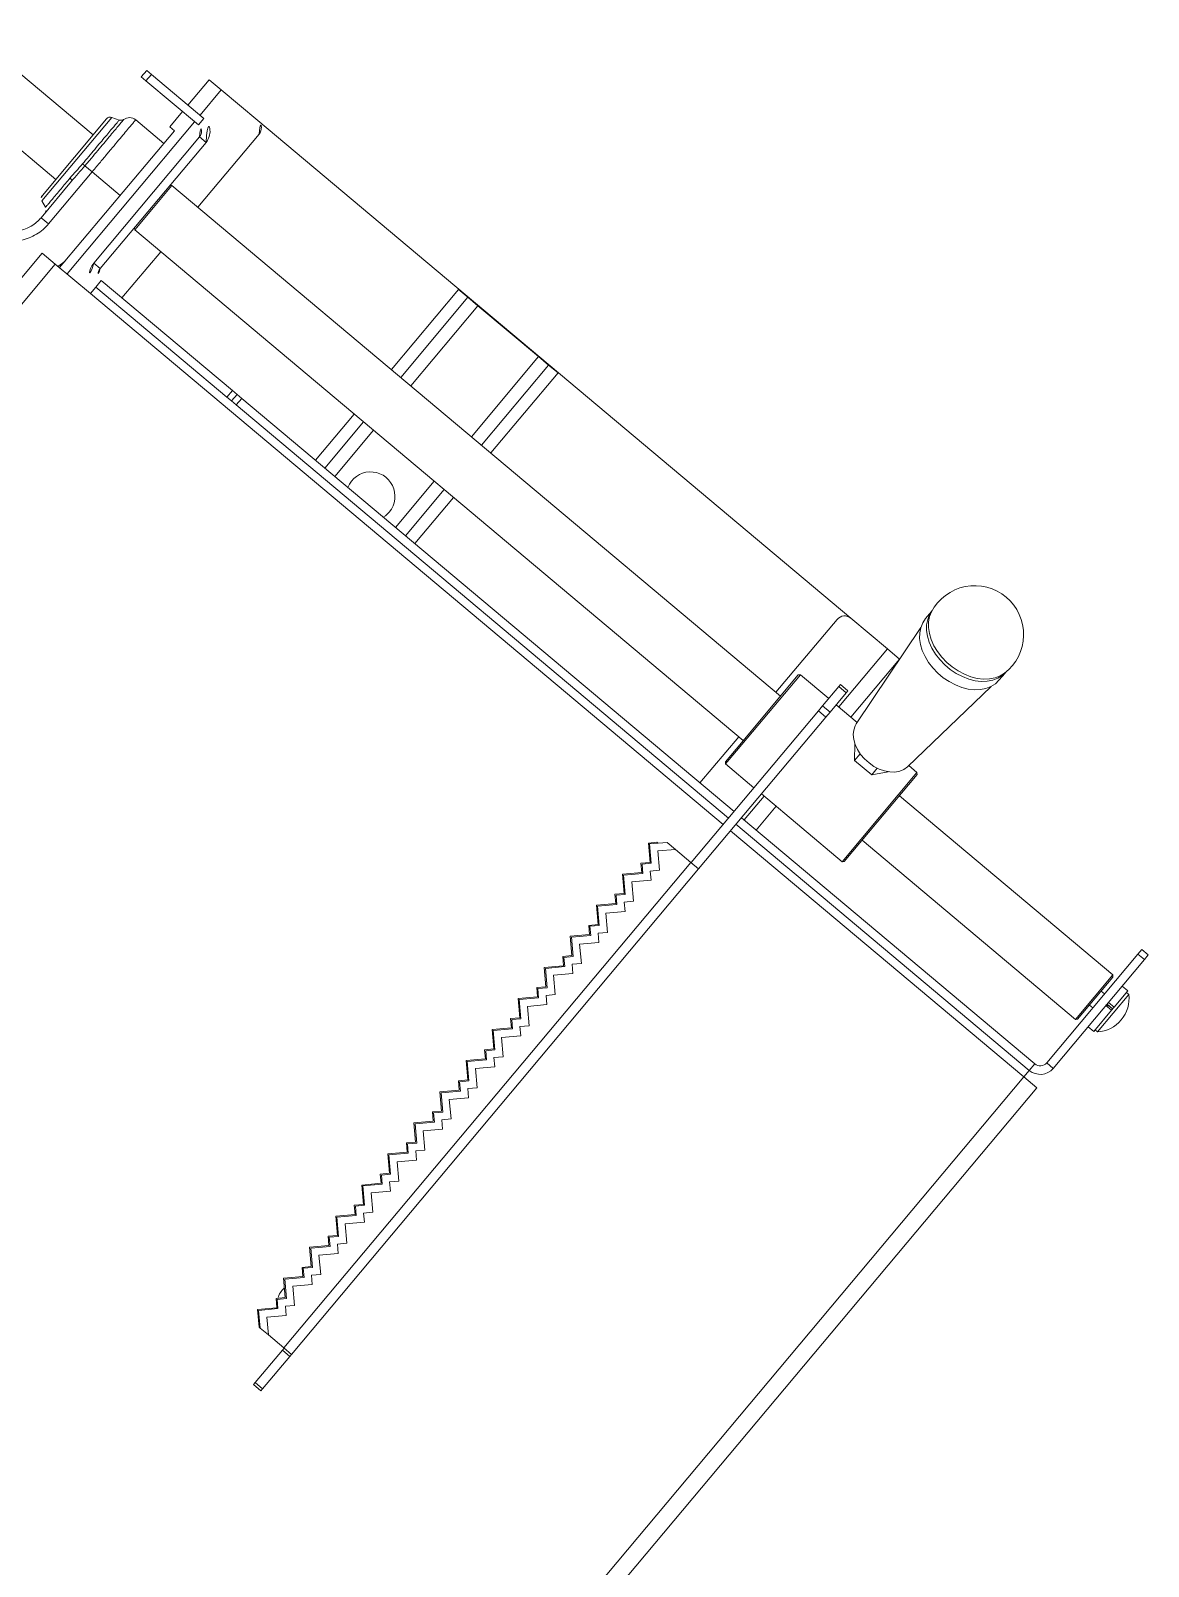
# Model space of a CAD drawing. Header units: metres. Extents: x 822482 to 822767, y 9662202 to 9662512.
# Drawn here: x 822705.348 to 822705.714, y 9662406.591 to 9662407.093 of the extents above; entities that cross this region are included whole.
import ezdxf

# ---------------------------------------------------------------- set-up
doc = ezdxf.new("R2010")
doc.units = ezdxf.units.M
doc.layers.add('ARQ_NE_EQUIPAMENTOS', color=7, linetype='Continuous')

# ---------------------------------------------------------------- blocks, each defined once
blk = doc.blocks.new('20006_ARQ_1400_3PV$0$QSR-005')
at = {"color": 0, "linetype": 'Continuous', "lineweight": 15}
for p, q in [((3.598454867415057e-12, -0.005559493537745208), (3.598454867415057e-12, -0.5995074542394372)), ((0.005559433941923375, -0.005559493537745208), (0.005559433941923375, -0.5995074542394372)), ((0.4194030287973208, -0.5995074542394372), (0.4194030287973208, -0.3361179791836038)), ((0.4249624627356458, -0.336976017139774), (0.4249624627356458, -0.5995074542394372)), ((0.1308898631896152, -0.3602984176454542), (0.1340648435151131, -0.3602984176454542)), ((0.1308898631896152, -0.3611770323015304), (0.1308898631896152, -0.3602984176454542)), ((0.1340648435151131, -0.3611770323015304), (0.1308898631896152, -0.3611770323015304)), ((0.1308898631896152, -0.3750284591059221), (0.1308898631896152, -0.3611770323015304)), ((0.1340648435151131, -0.3602984176454542), (0.1340648435151131, -0.3611770323015304)), ((0.1340648435151131, -0.3750284591059221), (0.1340648435151131, -0.3611770323015304)), ((0.1308898631896152, -0.3750284591059221), (0.1340648435151131, -0.3750284591059221)), ((0.1308898631896152, -0.3759070588621432), (0.1308898631896152, -0.3750284591059221)), ((0.1308898631896152, -0.3759070588621432), (0.1341644937460831, -0.3759070588621432)), ((0.1308898631896152, -0.5832788766137036), (0.1308898631896152, -0.3759070588621432)), ((0.1340648435151131, -0.3750284591059221), (0.1340648435151131, -0.3759070588621432)), ((0.1341644937460831, -0.5832788766137036), (0.1341644937460831, -0.3759070588621432)), ((0.1407852741635427, -0.3759070588621432), (0.1341644937460831, -0.3759070588621432)), ((0.1448866678803069, -0.3800087803757202), (0.1407852741635427, -0.3759070588621432)), ((0.1407852741635427, -0.3759070588621432), (0.1442997327878475, -0.3759070588621432)), ((0.1442997327878475, -0.3759070588621432), (0.1484016032999752, -0.3800087803757202)), ((0.1442997327878475, -0.3759070588621432), (0.1447846336725194, -0.3759070588621432)), ((0.1447846336725194, -0.3759070588621432), (0.1488865041846472, -0.3800087803757202)), ((0.1403971627376597, -0.3844985090161939), (0.1448866678803069, -0.3800087803757202)), ((0.1484016032999752, -0.3800087803757202), (0.1439116213619643, -0.3844985090161939)), ((0.1488865041846472, -0.3800087803757202), (0.1443965222466365, -0.3844985090161939)), ((0.1425460794409211, -0.3866477237165575), (0.1403971627376597, -0.3844985090161939)), ((0.1403971627376597, -0.3887969384169216), (0.1425460794409211, -0.3866477237165575)), ((0.1439116213619643, -0.3844985090161939), (0.1460610148605895, -0.3866477237165575)), ((0.1460610148605895, -0.3866477237165575), (0.1439116213619643, -0.3887969384169216)), ((0.1443965222466365, -0.3844985090161939), (0.1465459157452615, -0.3866477237165575)), ((0.1465459157452615, -0.3866477237165575), (0.1443965222466365, -0.3887969384169216)), ((0.1448866678803069, -0.3932866670573953), (0.1403971627376597, -0.3887969384169216)), ((0.1439116213619643, -0.3887969384169216), (0.1484016032999752, -0.3932866670573953)), ((0.1443965222466365, -0.3887969384169216), (0.1488865041846472, -0.3932866670573953)), ((0.1403971627376597, -0.3977763956978693), (0.1448866678803069, -0.3932866670573953)), ((0.1484016032999752, -0.3932866670573953), (0.1439116213619643, -0.3977763956978693)), ((0.1488865041846472, -0.3932866670573953), (0.1443965222466365, -0.3977763956978693)), ((0.1425460794409211, -0.3999256103982329), (0.1403971627376597, -0.3977763956978693)), ((0.1403971627376597, -0.4020748250985968), (0.1425460794409211, -0.3999256103982329)), ((0.1439116213619643, -0.3977763956978693), (0.1460610148605895, -0.3999256103982329)), ((0.1460610148605895, -0.3999256103982329), (0.1439116213619643, -0.4020748250985968)), ((0.1443965222466365, -0.3977763956978693), (0.1465459157452615, -0.3999256103982329)), ((0.1465459157452615, -0.3999256103982329), (0.1443965222466365, -0.4020748250985968)), ((0.1448866678803069, -0.4065645537390707), (0.1403971627376597, -0.4020748250985968)), ((0.1403971627376597, -0.4110542972793998), (0.1448866678803069, -0.4065645537390707)), ((0.1439116213619643, -0.4020748250985968), (0.1484016032999752, -0.4065645537390707)), ((0.1484016032999752, -0.4065645537390707), (0.1439116213619643, -0.4110542972793998)), ((0.1443965222466365, -0.4020748250985968), (0.1488865041846472, -0.4065645537390707)), ((0.1488865041846472, -0.4065645537390707), (0.1443965222466365, -0.4110542972793998)), ((0.1425460794409211, -0.4132034970799088), (0.1403971627376597, -0.4110542972793998)), ((0.1439116213619643, -0.4110542972793998), (0.1460610148605895, -0.4132034970799088)), ((0.1443965222466365, -0.4110542972793998), (0.1465459157452615, -0.4132034970799088)), ((0.1403971627376597, -0.4153527117802724), (0.1425460794409211, -0.4132034970799088)), ((0.1448866678803069, -0.4198424553206013), (0.1403971627376597, -0.4153527117802724)), ((0.1460610148605895, -0.4132034970799088), (0.1439116213619643, -0.4153527117802724)), ((0.1439116213619643, -0.4153527117802724), (0.1484016032999752, -0.4198424553206013)), ((0.1465459157452615, -0.4132034970799088), (0.1443965222466365, -0.4153527117802724)), ((0.1443965222466365, -0.4153527117802724), (0.1488865041846472, -0.4198424553206013)), ((0.1403971627376597, -0.4243321839610754), (0.1448866678803069, -0.4198424553206013)), ((0.1484016032999752, -0.4198424553206013), (0.1439116213619643, -0.4243321839610754)), ((0.1488865041846472, -0.4198424553206013), (0.1443965222466365, -0.4243321839610754)), ((0.1425460794409211, -0.4264813986614391), (0.1403971627376597, -0.4243321839610754)), ((0.1403971627376597, -0.4286306133618027), (0.1425460794409211, -0.4264813986614391)), ((0.1439116213619643, -0.4243321839610754), (0.1460610148605895, -0.4264813986614391)), ((0.1460610148605895, -0.4264813986614391), (0.1439116213619643, -0.4286306133618027)), ((0.1443965222466365, -0.4243321839610754), (0.1465459157452615, -0.4264813986614391)), ((0.1465459157452615, -0.4264813986614391), (0.1443965222466365, -0.4286306133618027)), ((0.1448866678803069, -0.4331203420022769), (0.1403971627376597, -0.4286306133618027)), ((0.1439116213619643, -0.4286306133618027), (0.1484016032999752, -0.4331203420022769)), ((0.1443965222466365, -0.4286306133618027), (0.1488865041846472, -0.4331203420022769)), ((0.1403971627376597, -0.4376100706427506), (0.1448866678803069, -0.4331203420022769)), ((0.1484016032999752, -0.4331203420022769), (0.1439116213619643, -0.4376100706427506)), ((0.1488865041846472, -0.4331203420022769), (0.1443965222466365, -0.4376100706427506)), ((0.1425460794409211, -0.4397592853431147), (0.1403971627376597, -0.4376100706427506)), ((0.1403971627376597, -0.4419085000434786), (0.1425460794409211, -0.4397592853431147)), ((0.1448866678803069, -0.4463982286839521), (0.1403971627376597, -0.4419085000434786)), ((0.1439116213619643, -0.4376100706427506), (0.1460610148605895, -0.4397592853431147)), ((0.1460610148605895, -0.4397592853431147), (0.1439116213619643, -0.4419085000434786)), ((0.1439116213619643, -0.4419085000434786), (0.1484016032999752, -0.4463982286839521)), ((0.1443965222466365, -0.4376100706427506), (0.1465459157452615, -0.4397592853431147)), ((0.1465459157452615, -0.4397592853431147), (0.1443965222466365, -0.4419085000434786)), ((0.1443965222466365, -0.4419085000434786), (0.1488865041846472, -0.4463982286839521)), ((0.1403971627376597, -0.4508879722242816), (0.1448866678803069, -0.4463982286839521)), ((0.1484016032999752, -0.4463982286839521), (0.1439116213619643, -0.4508879722242816)), ((0.1488865041846472, -0.4463982286839521), (0.1443965222466365, -0.4508879722242816)), ((0.1425460794409211, -0.4530371794747177), (0.1403971627376597, -0.4508879722242816)), ((0.1439116213619643, -0.4508879722242816), (0.1460610148605895, -0.4530371794747177)), ((0.1443965222466365, -0.4508879722242816), (0.1465459157452615, -0.4530371794747177)), ((0.1403971627376597, -0.4551863941750816), (0.1425460794409211, -0.4530371794747177)), ((0.1448866678803069, -0.4596761302654828), (0.1403971627376597, -0.4551863941750816)), ((0.1460610148605895, -0.4530371794747177), (0.1439116213619643, -0.4551863941750816)), ((0.1439116213619643, -0.4551863941750816), (0.1484016032999752, -0.4596761302654828)), ((0.1465459157452615, -0.4530371794747177), (0.1443965222466365, -0.4551863941750816)), ((0.1443965222466365, -0.4551863941750816), (0.1488865041846472, -0.4596761302654828)), ((0.1403971627376597, -0.4641658589059567), (0.1448866678803069, -0.4596761302654828)), ((0.1484016032999752, -0.4596761302654828), (0.1439116213619643, -0.4641658589059567)), ((0.1488865041846472, -0.4596761302654828), (0.1443965222466365, -0.4641658589059567)), ((0.1425460794409211, -0.4663150736063206), (0.1403971627376597, -0.4641658589059567)), ((0.1403971627376597, -0.4684642883066843), (0.1425460794409211, -0.4663150736063206)), ((0.1439116213619643, -0.4641658589059567), (0.1460610148605895, -0.4663150736063206)), ((0.1460610148605895, -0.4663150736063206), (0.1439116213619643, -0.4684642883066843)), ((0.1443965222466365, -0.4641658589059567), (0.1465459157452615, -0.4663150736063206)), ((0.1465459157452615, -0.4663150736063206), (0.1443965222466365, -0.4684642883066843)), ((0.1448866678803069, -0.4729540169471582), (0.1403971627376597, -0.4684642883066843)), ((0.1439116213619643, -0.4684642883066843), (0.1484016032999752, -0.4729540169471582)), ((0.1443965222466365, -0.4684642883066843), (0.1488865041846472, -0.4729540169471582)), ((0.1403971627376597, -0.4774437530375597), (0.1448866678803069, -0.4729540169471582)), ((0.1484016032999752, -0.4729540169471582), (0.1439116213619643, -0.4774437530375597)), ((0.1488865041846472, -0.4729540169471582), (0.1443965222466365, -0.4774437530375597)), ((0.1425460794409211, -0.4795929677379236), (0.1403971627376597, -0.4774437530375597)), ((0.1403971627376597, -0.4817421749883597), (0.1425460794409211, -0.4795929677379236)), ((0.1448866678803069, -0.4862319110787612), (0.1403971627376597, -0.4817421749883597)), ((0.1439116213619643, -0.4774437530375597), (0.1460610148605895, -0.4795929677379236)), ((0.1460610148605895, -0.4795929677379236), (0.1439116213619643, -0.4817421749883597)), ((0.1439116213619643, -0.4817421749883597), (0.1484016032999752, -0.4862319110787612)), ((0.1443965222466365, -0.4774437530375597), (0.1465459157452615, -0.4795929677379236)), ((0.1465459157452615, -0.4795929677379236), (0.1443965222466365, -0.4817421749883597)), ((0.1443965222466365, -0.4817421749883597), (0.1488865041846472, -0.4862319110787612)), ((0.1403971627376597, -0.4907216471691627), (0.1448866678803069, -0.4862319110787612)), ((0.1484016032999752, -0.4862319110787612), (0.1439116213619643, -0.4907216471691627)), ((0.1488865041846472, -0.4862319110787612), (0.1443965222466365, -0.4907216471691627)), ((0.1425460794409211, -0.4928708544195988), (0.1403971627376597, -0.4907216471691627)), ((0.1439116213619643, -0.4907216471691627), (0.1460610148605895, -0.4928708544195988)), ((0.1443965222466365, -0.4907216471691627), (0.1465459157452615, -0.4928708544195988)), ((0.1403971627376597, -0.4950200691199627), (0.1425460794409211, -0.4928708544195988)), ((0.1448866678803069, -0.4995098052103641), (0.1403971627376597, -0.4950200691199627)), ((0.1460610148605895, -0.4928708544195988), (0.1439116213619643, -0.4950200691199627)), ((0.1439116213619643, -0.4950200691199627), (0.1484016032999752, -0.4995098052103641)), ((0.1465459157452615, -0.4928708544195988), (0.1443965222466365, -0.4950200691199627)), ((0.1443965222466365, -0.4950200691199627), (0.1488865041846472, -0.4995098052103641)), ((0.1403971627376597, -0.5039995413007656), (0.1448866678803069, -0.4995098052103641)), ((0.1484016032999752, -0.4995098052103641), (0.1439116213619643, -0.5039995413007656)), ((0.1488865041846472, -0.4995098052103641), (0.1443965222466365, -0.5039995413007656)), ((0.1425460794409211, -0.5061487485512017), (0.1403971627376597, -0.5039995413007656)), ((0.1403971627376597, -0.5082979632515658), (0.1425460794409211, -0.5061487485512017)), ((0.1439116213619643, -0.5039995413007656), (0.1460610148605895, -0.5061487485512017)), ((0.1460610148605895, -0.5061487485512017), (0.1439116213619643, -0.5082979632515658)), ((0.1443965222466365, -0.5039995413007656), (0.1465459157452615, -0.5061487485512017)), ((0.1465459157452615, -0.5061487485512017), (0.1443965222466365, -0.5082979632515658)), ((0.1448866678803069, -0.5127876956170032), (0.1403971627376597, -0.5082979632515658)), ((0.1439116213619643, -0.5082979632515658), (0.1484016032999752, -0.5127876956170032)), ((0.1443965222466365, -0.5082979632515658), (0.1488865041846472, -0.5127876956170032)), ((0.1403971627376597, -0.5172774317074047), (0.1448866678803069, -0.5127876956170032)), ((0.1425460794409211, -0.5194266426828047), (0.1403971627376597, -0.5172774317074047)), ((0.1484016032999752, -0.5127876956170032), (0.1439116213619643, -0.5172774317074047)), ((0.1439116213619643, -0.5172774317074047), (0.1460610148605895, -0.5194266426828047)), ((0.1488865041846472, -0.5127876956170032), (0.1443965222466365, -0.5172774317074047)), ((0.1443965222466365, -0.5172774317074047), (0.1465459157452615, -0.5194266426828047)), ((0.1403971627376597, -0.5215758536582049), (0.1425460794409211, -0.5194266426828047)), ((0.1448866678803069, -0.5260655897486064), (0.1403971627376597, -0.5215758536582049)), ((0.1460610148605895, -0.5194266426828047), (0.1439116213619643, -0.5215758536582049)), ((0.1439116213619643, -0.5215758536582049), (0.1484016032999752, -0.5260655897486064)), ((0.1465459157452615, -0.5194266426828047), (0.1443965222466365, -0.5215758536582049)), ((0.1443965222466365, -0.5215758536582049), (0.1488865041846472, -0.5260655897486064)), ((0.1403971627376597, -0.530555322114044), (0.1448866678803069, -0.5260655897486064)), ((0.1484016032999752, -0.5260655897486064), (0.1439116213619643, -0.530555322114044)), ((0.1488865041846472, -0.5260655897486064), (0.1443965222466365, -0.530555322114044)), ((0.1425460794409211, -0.5327045368144079), (0.1403971627376597, -0.530555322114044)), ((0.1439116213619643, -0.530555322114044), (0.1460610148605895, -0.5327045368144079)), ((0.1443965222466365, -0.530555322114044), (0.1465459157452615, -0.5327045368144079)), ((0.1403971627376597, -0.5348537477898079), (0.1425460794409211, -0.5327045368144079)), ((0.1448866678803069, -0.5393434801552455), (0.1403971627376597, -0.5348537477898079)), ((0.1460610148605895, -0.5327045368144079), (0.1439116213619643, -0.5348537477898079)), ((0.1439116213619643, -0.5348537477898079), (0.1484016032999752, -0.5393434801552455)), ((0.1465459157452615, -0.5327045368144079), (0.1443965222466365, -0.5348537477898079)), ((0.1443965222466365, -0.5348537477898079), (0.1488865041846472, -0.5393434801552455)), ((0.1403971627376597, -0.543833216245647), (0.1448866678803069, -0.5393434801552455)), ((0.1484016032999752, -0.5393434801552455), (0.1439116213619643, -0.543833216245647)), ((0.1488865041846472, -0.5393434801552455), (0.1443965222466365, -0.543833216245647)), ((0.1425460794409211, -0.545982427221047), (0.1403971627376597, -0.543833216245647)), ((0.1403971627376597, -0.548131638196447), (0.1425460794409211, -0.545982427221047)), ((0.1439116213619643, -0.543833216245647), (0.1460610148605895, -0.545982427221047)), ((0.1460610148605895, -0.545982427221047), (0.1439116213619643, -0.548131638196447)), ((0.1443965222466365, -0.543833216245647), (0.1465459157452615, -0.545982427221047)), ((0.1465459157452615, -0.545982427221047), (0.1443965222466365, -0.548131638196447)), ((0.1448866678803069, -0.5526213742868484), (0.1403971627376597, -0.548131638196447)), ((0.1403971627376597, -0.5571111085147682), (0.1448866678803069, -0.5526213742868484)), ((0.1439116213619643, -0.548131638196447), (0.1484016032999752, -0.5526213742868484)), ((0.1484016032999752, -0.5526213742868484), (0.1439116213619643, -0.5571111085147682)), ((0.1443965222466365, -0.548131638196447), (0.1488865041846472, -0.5526213742868484)), ((0.1488865041846472, -0.5526213742868484), (0.1443965222466365, -0.5571111085147682)), ((0.1425460794409211, -0.5592603194901682), (0.1403971627376597, -0.5571111085147682)), ((0.1439116213619643, -0.5571111085147682), (0.1460610148605895, -0.5592603194901682)), ((0.1443965222466365, -0.5571111085147682), (0.1465459157452615, -0.5592603194901682)), ((0.1403971627376597, -0.561409531396809), (0.1425460794409211, -0.5592603194901682)), ((0.1448866678803069, -0.5658992656247288), (0.1403971627376597, -0.561409531396809)), ((0.1460610148605895, -0.5592603194901682), (0.1439116213619643, -0.561409531396809)), ((0.1439116213619643, -0.561409531396809), (0.1484016032999752, -0.5658992656247288)), ((0.1465459157452615, -0.5592603194901682), (0.1443965222466365, -0.561409531396809)), ((0.1443965222466365, -0.561409531396809), (0.1488865041846472, -0.5658992656247288)), ((0.1403971627376597, -0.5703890003182688), (0.1448866678803069, -0.5658992656247288)), ((0.1484016032999752, -0.5658992656247288), (0.1439116213619643, -0.5703890003182688)), ((0.1488865041846472, -0.5658992656247288), (0.1443965222466365, -0.5703890003182688)), ((0.1425460794409211, -0.5725382118465931), (0.1403971627376597, -0.5703890003182688)), ((0.1403971627376597, -0.5746874234331201), (0.1425460794409211, -0.5725382118465931)), ((0.1439116213619643, -0.5703890003182688), (0.1460610148605895, -0.5725382118465931)), ((0.1460610148605895, -0.5725382118465931), (0.1439116213619643, -0.5746874234331201)), ((0.1443965222466365, -0.5703890003182688), (0.1465459157452615, -0.5725382118465931)), ((0.1465459157452615, -0.5725382118465931), (0.1443965222466365, -0.5746874234331201)), ((0.1448866678803069, -0.5791771578938498), (0.1403971627376597, -0.5746874234331201)), ((0.1439116213619643, -0.5746874234331201), (0.1484016032999752, -0.5791771578938498)), ((0.1443965222466365, -0.5746874234331201), (0.1488865041846472, -0.5791771578938498)), ((0.1407852741635427, -0.5832788766137036), (0.1448866678803069, -0.5791771578938498)), ((0.1484016032999752, -0.5791771578938498), (0.1442997327878475, -0.5832788766137036)), ((0.1469521453949574, -0.5811115716267554), (0.1464672445102853, -0.5811115716267554)), ((0.1488865041846472, -0.5791771578938498), (0.1469521453949574, -0.5811115716267554)), ((0.1341644937460831, -0.5832788766137036), (0.1308898631896152, -0.5832788766137036)), ((0.1308898631896152, -0.6480905569146456), (0.1308898631896152, -0.5832788766137036)), ((0.1340648435151131, -0.6480905569146456), (0.1340648435151131, -0.5832788766137036)), ((0.1341644937460831, -0.5832788766137036), (0.1407852741635427, -0.5832788766137036)), ((0.1442997327878475, -0.5832788766137036), (0.1407852741635427, -0.5832788766137036)), ((0.005559433941923375, -0.5995074542394372), (3.598454867415057e-12, -0.5995074542394372)), ((0.005559433941923375, -0.6022872103207191), (0.005559433941923375, -0.5995074542394372)), ((0.005559433941923375, -0.5995074542394372), (0.1308898631896152, -0.5995074542394372)), ((0.005559433941923375, -0.6050669682644831), (0.005559433941923375, -0.6022872103207191)), ((0.1308898631896152, -0.6022872103207191), (0.005559433941923375, -0.6022872103207191)), ((0.1340648435151131, -0.5995074542394372), (0.404404477047931, -0.5995074542394372)), ((0.3444097932550078, -0.6022872103207191), (0.1340648435151131, -0.6022872103207191)), ((0.3444097932550078, -0.6050669682644831), (0.3444097932550078, -0.6022872103207191)), ((0.3444097932550078, -0.6022872103207191), (0.3464094730094961, -0.6022872103207191)), ((0.3464094730094961, -0.6050669682644831), (0.3464094730094961, -0.6022872103207191)), ((0.3464094730094961, -0.6022872103207191), (0.3484096295593481, -0.6022872103207191)), ((0.3484096295593481, -0.6022872103207191), (0.3484096295593481, -0.6050669682644831)), ((0.404404477047931, -0.6022872103207191), (0.3484096295593481, -0.6022872103207191)), ((0.404404477047931, -0.5995074542394372), (0.404404477047931, -0.6022872103207191)), ((0.404404477047931, -0.5995074542394372), (0.4194030287973208, -0.5995074542394372)), ((0.404404477047931, -0.6050669682644831), (0.404404477047931, -0.6022872103207191)), ((0.4144047830018268, -0.6645017564770062), (0.4144047830018268, -0.5995074542394372)), ((0.4175788097365979, -0.6579953473473643), (0.4175788097365979, -0.5995074542394372)), ((0.4182558591527575, -0.5995074542394372), (0.4175788097365979, -0.602132685785864)), ((0.4249624627356458, -0.5995074542394372), (0.4194030287973208, -0.5995074542394372)), ((0.002779716972760915, -0.6078467224832833), (3.598454867415057e-12, -0.6078467224832833)), ((3.598454867415057e-12, -0.6078467224832833), (3.598454867415057e-12, -0.65428265360076)), ((0.002779716972760915, -0.6078467224832833), (0.002779716972760915, -0.65428265360076)), ((0.1308898631896152, -0.6050669682644831), (0.005559433941923375, -0.6050669682644831)), ((0.1245999787544194, -0.6152360746769105), (0.1245999787544194, -0.6050669682644831)), ((0.1297693940854073, -0.6152360746769105), (0.1297693940854073, -0.6050669682644831)), ((0.3444097932550078, -0.6050669682644831), (0.1340648435151131, -0.6050669682644831)), ((0.1485980429897341, -0.6247852390928481), (0.1485980429897341, -0.6050669682644831)), ((0.2704378533812959, -0.6247852390928481), (0.2704378533812959, -0.6050669682644831)), ((0.2744372128902727, -0.6247852390928481), (0.2744372128902727, -0.6050669682644831)), ((0.2787369534782499, -0.6247852390928481), (0.2787369534782499, -0.6050669682644831)), ((0.3046345704417195, -0.6247852390928481), (0.3046345704417195, -0.6050669682644831)), ((0.3089343110296967, -0.6247852390928481), (0.3089343110296967, -0.6050669682644831)), ((0.3129341473340369, -0.6247852390928481), (0.3129341473340369, -0.6050669682644831)), ((0.3464094730094961, -0.6050669682644831), (0.3444097932550078, -0.6050669682644831)), ((0.3484096295593481, -0.6050669682644831), (0.3464094730094961, -0.6050669682644831)), ((0.404404477047931, -0.6050669682644831), (0.3484096295593481, -0.6050669682644831)), ((0.3955761340975, -0.6247852390928481), (0.3955761340975, -0.6050669682644831)), ((0.4071841940170934, -0.661722002258206), (0.4071841940170934, -0.6078467224832833)), ((0.4071841940170934, -0.6078467224832833), (0.409963910986256, -0.6078467224832833)), ((0.409963910986256, -0.661722002258206), (0.409963910986256, -0.6078467224832833)), ((0.4295611540165328, -0.6303477722010355), (0.4295611540165328, -0.6081247202549462)), ((0.4327356575466673, -0.6081247202549462), (0.4295611540165328, -0.6081247202549462)), ((0.4327356575466673, -0.6081247202549462), (0.4327356575466673, -0.6237173031527912)), ((0.4360503389136686, -0.6125039552948945), (0.4338074935237989, -0.6116890002697719)), ((0.4360503389136686, -0.6481915928321407), (0.4360503389136686, -0.6125039552948945)), ((0.09639276505019123, -0.6152360746769105), (0.09589308350925085, -0.6157360318651706)), ((0.09589308350925085, -0.6528327784997994), (0.09589308350925085, -0.6157360318651706)), ((0.1308898631896152, -0.6152360746769105), (0.09639276505019123, -0.6152360746769105)), ((0.09639276505019123, -0.6152360746769105), (0.09639276505019123, -0.6533327356880589)), ((0.1461883192226421, -0.6152360746769105), (0.1340648435151131, -0.6152360746769105)), ((0.1466884775589459, -0.6157360318651706), (0.1461883192226421, -0.6152360746769105)), ((0.1461883192226421, -0.6208152024987261), (0.1461883192226421, -0.6152360746769105)), ((0.1466884775589459, -0.6157360318651706), (0.1466884775589459, -0.6211687239109733)), ((0.4371040566669874, -0.6140078088459517), (0.4371040566669874, -0.6466877430060471)), ((0.1461883192226421, -0.6533327356880589), (0.1461883192226421, -0.6208152024987261)), ((0.1466884775589459, -0.6211687239109733), (0.1466884775589459, -0.6528327784997994)), ((0.5568025790811034, -0.6208486079738806), (0.4371040566669874, -0.6208486079738806)), ((-0.002387314381409489, -0.6262851069326638), (-0.003387154258653657, -0.6262851069326638)), ((-0.003387154258653657, -0.6422837034323059), (-0.003387154258653657, -0.6262851069326638)), ((3.598454867415057e-12, -0.6256110672872364), (-0.002387314381409489, -0.6256110672872364)), ((-0.002387314381409489, -0.6346532864828676), (-0.002387314381409489, -0.6256110672872364)), ((0.004719320511449299, -0.6247852390928481), (0.004219638970508921, -0.6252851962811079)), ((0.004219638970508921, -0.6432836178088255), (0.004219638970508921, -0.6252851962811079)), ((0.09589308350925085, -0.6247852390928481), (0.004719320511449299, -0.6247852390928481)), ((0.004719320511449299, -0.6247852390928481), (0.004719320511449299, -0.6437835749970855)), ((0.406684512476153, -0.6247852390928481), (0.1466884775589459, -0.6247852390928481)), ((0.4071841940170934, -0.6252851962811079), (0.406684512476153, -0.6247852390928481)), ((0.406684512476153, -0.6342844070449667), (0.406684512476153, -0.6247852390928481)), ((0.004219638970508921, -0.6312846676403714), (0.002779716972760915, -0.6312846676403714)), ((0.4175788097365979, -0.6303477722010355), (0.4295611540165328, -0.6303477722010355)), ((0.4326379144971514, -0.6303477722010355), (0.4295611540165328, -0.6303477722010355)), ((0.4326379144971514, -0.6303477722010355), (0.4336425223280304, -0.6303477722010355)), ((0.4326379144971514, -0.6336764631568035), (0.4326379144971514, -0.6303477722010355)), ((-0.002387314381409489, -0.6358706642447054), (-0.002387314381409489, -0.6346532864828676)), ((-0.002387314381409489, -0.6346532864828676), (3.598454867415057e-12, -0.6346532864828676)), ((3.598454867415057e-12, -0.6352539070922449), (-0.002387314381409489, -0.6352539070922449)), ((-0.002387314381409489, -0.6358706642447054), (-0.002387314381409489, -0.6360043233949622)), ((-0.002387314381409489, -0.6360043233949622), (3.598454867415057e-12, -0.6360043233949622)), ((-0.002387314381409489, -0.6429577430777333), (-0.002387314381409489, -0.6360043233949622)), ((0.0001125237093827502, -0.6348340738748346), (-0.001114270760883995, -0.6352539070922449)), ((0.002779716972760915, -0.6372841464495622), (0.004219638970508921, -0.6372841464495622)), ((0.406684512476153, -0.6437835749970855), (0.406684512476153, -0.6342844070449667)), ((-0.003387154258653657, -0.6422837034323059), (-0.002387314381409489, -0.6422837034323059)), ((-0.002387314381409489, -0.6429577430777333), (3.598454867415057e-12, -0.6429577430777333)), ((0.4371040566669874, -0.6398469438781182), (0.5568025790811034, -0.6398469438781182)), ((0.004219638970508921, -0.6432836178088255), (0.004719320511449299, -0.6437835749970855)), ((0.004719320511449299, -0.6437835749970855), (0.09589308350925085, -0.6437835749970855)), ((0.1072255557087454, -0.6432638755008058), (0.103791675500871, -0.6474699704994222)), ((0.1072255557087454, -0.6460771543936017), (0.1072255557087454, -0.6432638755008058)), ((0.1145577148085362, -0.6432638755008058), (0.1072255557087454, -0.6432638755008058)), ((0.1145577148085362, -0.6460771543936017), (0.1145577148085362, -0.6432638755008058)), ((0.1179915950164105, -0.6474699704994222), (0.1145577148085362, -0.6432638755008058)), ((0.1308898631896152, -0.6480905569146456), (0.1340648435151131, -0.6480905569146456)), ((0.1308898631896152, -0.6502116928380564), (0.1308898631896152, -0.6480905569146456)), ((0.1340648435151131, -0.6480905569146456), (0.1340648435151131, -0.6502116928380564)), ((0.1466884775589459, -0.6437835749970855), (0.406684512476153, -0.6437835749970855)), ((0.1485980429897341, -0.6749238698791145), (0.1485980429897341, -0.6437835749970855)), ((0.2704378533812959, -0.6779935976281215), (0.2704378533812959, -0.6437835749970855)), ((0.2744372128902727, -0.6779935976281215), (0.2744372128902727, -0.6437835749970855)), ((0.2787369534782499, -0.6779935976281215), (0.2787369534782499, -0.6437835749970855)), ((0.3046345704417195, -0.6779935976281215), (0.3046345704417195, -0.6437835749970855)), ((0.3089343110296967, -0.6779935976281215), (0.3089343110296967, -0.6437835749970855)), ((0.3129341473340369, -0.6779935976281215), (0.3129341473340369, -0.6437835749970855)), ((0.3955761340975, -0.6749238698791145), (0.3955761340975, -0.6437835749970855)), ((0.406684512476153, -0.6437835749970855), (0.4071841940170934, -0.6432836178088255)), ((0.09992438830758166, -0.6528207617666535), (0.0958783028529826, -0.6904745432095016)), ((0.09589308350925085, -0.6528327784997994), (0.09639276505019123, -0.6533327356880589)), ((0.1259049676642989, -0.6904745432095016), (0.1218588822096999, -0.6528207617666535)), ((0.1340648435151131, -0.6502116928380564), (0.1308898631896152, -0.6502116928380564)), ((0.1308898631896152, -0.6584536072911014), (0.1308898631896152, -0.6502116928380564)), ((0.1340648435151131, -0.6584536072911014), (0.1340648435151131, -0.6502116928380564)), ((0.1461883192226421, -0.6533327356880589), (0.1466884775589459, -0.6528327784997994)), ((0.4175788097365979, -0.6525708241471253), (0.4295611540165328, -0.6525708241471253)), ((0.4336611173472066, -0.6490597328900751), (0.4360503389136686, -0.6481915928321407)), ((3.598454867415057e-12, -0.65428265360076), (0.002779716972760915, -0.65428265360076)), ((3.598454867415057e-12, -0.6562824749038718), (3.598454867415057e-12, -0.65428265360076)), ((0.002779716972760915, -0.6562824749038718), (3.598454867415057e-12, -0.6562824749038718)), ((0.002779716972760915, -0.65428265360076), (0.002779716972760915, -0.6562824749038718)), ((0.09639276505019123, -0.6533327356880589), (0.0998690800454165, -0.6533327356880589)), ((0.121914190471865, -0.6533327356880589), (0.1308898631896152, -0.6533327356880589)), ((0.1245999787544194, -0.678093590555759), (0.1245999787544194, -0.6533327356880589)), ((0.1297693940854073, -0.678093590555759), (0.1297693940854073, -0.6533327356880589)), ((0.1340648435151131, -0.6533327356880589), (0.1461883192226421, -0.6533327356880589)), ((0.4195741983328148, -0.6579953473473643), (0.4175788097365979, -0.6579953473473643)), ((0.4195741983328148, -0.6645017564770062), (0.4195741983328148, -0.6579953473473643)), ((0.1308898631896152, -0.6584536072911014), (0.1340648435151131, -0.6584536072911014)), ((0.1308898631896152, -0.6593322070473224), (0.1308898631896152, -0.6584536072911014)), ((0.1340648435151131, -0.6593322070473224), (0.1308898631896152, -0.6593322070473224)), ((0.1340648435151131, -0.6584536072911014), (0.1340648435151131, -0.6593322070473224)), ((0.409963910986256, -0.661722002258206), (0.4071841940170934, -0.661722002258206)), ((0.4127436279554183, -0.6645017564770062), (0.4127436279554183, -0.6672815106958063)), ((0.4127436279554183, -0.6645017564770062), (0.4351816177613849, -0.6645017564770062)), ((0.4127436279554183, -0.6672815106958063), (0.4351816177613849, -0.6672815106958063)), ((0.4144047830018268, -0.678093590555759), (0.4144047830018268, -0.6672815106958063)), ((0.4195741983328148, -0.678093590555759), (0.4195741983328148, -0.6672815106958063)), ((0.4351816177613849, -0.6672815106958063), (0.4351816177613849, -0.6645017564770062)), ((0.4351816177613849, -0.6645017564770062), (0.4371817743112368, -0.6645017564770062)), ((0.4371817743112368, -0.6672815106958063), (0.4351816177613849, -0.6672815106958063)), ((0.4371817743112368, -0.6645017564770062), (0.4371817743112368, -0.6672815106958063)), ((0.1245999787544194, -0.678093590555759), (0.1297693940854073, -0.678093590555759)), ((0.1297693940854073, -0.678093590555759), (0.1454283074132345, -0.678093590555759)), ((0.1454283074132345, -0.678093590555759), (0.3987458696739995, -0.678093590555759)), ((0.2704378533812959, -0.6779935976281215), (0.2744372128902727, -0.6779935976281215)), ((0.2787369534782499, -0.6779935976281215), (0.2744372128902727, -0.6779935976281215)), ((0.2787369534782499, -0.6779935976281215), (0.3046345704417195, -0.6779935976281215)), ((0.3089343110296967, -0.6779935976281215), (0.3046345704417195, -0.6779935976281215)), ((0.3089343110296967, -0.6779935976281215), (0.3129341473340369, -0.6779935976281215)), ((0.4144047830018268, -0.678093590555759), (0.3987458696739995, -0.678093590555759)), ((0.4144047830018268, -0.678093590555759), (0.4195741983328148, -0.678093590555759)), ((0.09524130424735633, -0.6964059520306263), (0.09515929544483559, -0.6971690257602585)), ((0.09519600868782452, -0.6937115218321086), (0.09519600868782452, -0.6968257479983988)), ((0.1266239750724459, -0.6971690257602585), (0.1265419662699252, -0.6964059520306263)), ((0.126587261829457, -0.6968257479983988), (0.126587261829457, -0.6937115218321086))]:
    blk.add_line(p, q, dxfattribs=at)
at = {"color": 0, "linetype": 'Continuous', "lineweight": 15, "flags": 128}
for points in [[(0.2839149511257806, -0.6050669682644831), (0.2836860893513041, -0.6058926213855738), (0.2834991855688149, -0.6076122322885393)], [(0.4337893752999863, -0.6242116803453128), (0.4335667118652352, -0.6241785803171878), (0.4333621666542967, -0.6241347374935291), (0.4331800308254424, -0.6240811650644844), (0.4330250723323074, -0.6240191183428458), (0.4329006287424358, -0.6239500426145601), (0.4328095608280088, -0.6238755396140503), (0.4327542525658435, -0.6237973526243652), (0.4327356575466673, -0.6237173031527912)], [(0.09992438830758166, -0.6528207617666535), (0.0999367849870324, -0.6527127974165328), (0.1002891367606535, -0.6513408709075754), (0.1009819204238085, -0.6500354424519703), (0.1019932033897765, -0.6488384700417043), (0.1032905635738401, -0.6477884325525975), (0.1048325197793755, -0.6469190781564715), (0.1065685316978524, -0.6462583440816565), (0.1084442446578328, -0.6458274700716102), (0.1103981520574256, -0.6456403055416566), (0.1123682704993777, -0.6457028625833325), (0.1142907094049802, -0.6460131297161977), (0.116103962172343, -0.6465611389371846), (0.1177493829717563, -0.6473292786175542), (0.1191745243132359, -0.6482928522474627), (0.1203336138418868, -0.6494208979279934), (0.1211894615193562, -0.6506771494118109), (0.1217139364191981, -0.6520212429914245), (0.1218588822096999, -0.6528207617666535)], [(0.09519600868782452, -0.6937115218321086), (0.0953714693815898, -0.6920573846174565), (0.09589356030461427, -0.6904401915935474), (0.0967503615728107, -0.6888960823589487), (0.09792327816700275, -0.687459535178383), (0.09938608634219837, -0.6861626517896828), (0.101105410422953, -0.6850343975111803), (0.1030440603709144, -0.684099975447793), (0.1051572174219141, -0.6833802528466006), (0.1073991092210566, -0.6828913215511216), (0.1097187186644486, -0.6826440957052231), (0.1120645518528327, -0.6826440957052231), (0.1143841612962246, -0.6828913215511216), (0.1166260530953676, -0.6833802528466006), (0.1187392101463671, -0.684099975447793), (0.1206778600943283, -0.6850343975111803), (0.1223971841750832, -0.6861626517896828), (0.1238599923502788, -0.687459535178383), (0.1250329089444708, -0.6888960823589487), (0.1258897102126673, -0.6904401915935474), (0.1264118011356917, -0.6920573846174565), (0.126587261829457, -0.6937115218321086), (0.126587261829457, -0.6937115218321086)], [(0.09524130424735633, -0.6964059520306263), (0.0953714693815898, -0.6955926061898559), (0.09589356030461427, -0.6939754206158741), (0.0967503615728107, -0.6924313039313481), (0.09792327816700275, -0.6909947567507824), (0.09938608634219837, -0.6896978733620822), (0.101105410422953, -0.6885696190835799), (0.1030440603709144, -0.6876351970201922), (0.1051572174219141, -0.6869154818689276), (0.1073991092210566, -0.6864265431235208), (0.1097187186644486, -0.6861793172776223), (0.1120645518528327, -0.6861793172776223), (0.1143841612962246, -0.6864265431235208), (0.1166260530953676, -0.6869154818689276), (0.1187392101463671, -0.6876351970201922), (0.1206778600943283, -0.6885696190835799), (0.1223971841750832, -0.6896978733620822), (0.1238599923502788, -0.6909947567507824), (0.1250329089444708, -0.6924313039313481), (0.1258897102126673, -0.6939754206158741), (0.1264118011356917, -0.6955926061898559), (0.1265419662699252, -0.6964059520306263)], [(0.09526037606189597, -0.6966663940480067), (0.09577817582664905, -0.6950742327806809), (0.0966421290252979, -0.693518270711343), (0.09782362793603283, -0.692070705087924), (0.09929787919995225, -0.6907638760459385), (0.1010305535508846, -0.6896269649516178), (0.1029835073597508, -0.6886853686079952), (0.1051133522484727, -0.6879601330604126), (0.1073724086807011, -0.6874674470014459), (0.1097096595525423, -0.6872183214240208), (0.1120736109647392, -0.6872183214240208), (0.1144108618365804, -0.6874674470014459), (0.1166699182688088, -0.6879601330604126), (0.1187997631575307, -0.6886853686079952), (0.1207527169663969, -0.6896269649516178), (0.1224853913173293, -0.6907638760459385), (0.1239596425812488, -0.692070705087924), (0.1251411414919836, -0.693518270711343), (0.1260050946906325, -0.6950742327806809), (0.1265228944553856, -0.6966663940480067)]]:
    blk.add_lwpolyline(points, dxfattribs=at)
at = {"color": 0, "linetype": 'Continuous', "lineweight": 15}
for centre, radius, start, end in [((0.1403871570166808, -0.3899058276136196), 0.006349443423385463, 349.7511517902488, 26.153825234116), ((0.005559446385606681, -0.6078467234500113), 0.005559512666775305, 90, 179.9999999999866), ((0.4044044846092288, -0.6078467234500098), 0.005559512666775447, 2.035554996136651e-11, 90), ((0.005559446385606681, -0.6078467234500113), 0.002779756333387724, 90, 179.9999999999911), ((0.2914985693207759, -0.6076122329690279), 0.007999298801115556, 179.9999999999879, 18.55326455428893), ((0.4044044846092288, -0.6078467234500098), 0.00277975633338815, 2.289999370653732e-11, 90), ((0.4343354372555525, -0.6101786434740426), 0.00159977976121987, 180.0146555539108, 250.3684039842748), ((0.4355040121475907, -0.6140078084806813), 0.0016000597426936, 0, 70.03026784281519), ((0.004004839801458604, -0.6342844059877006), 0.01089190238544773, 132.7412445386868, 227.2587554613143), ((0.4355040121475907, -0.6466877395926918), 0.0016000597426936, 289.9697321571908, 0), ((0.4295607257628605, -0.6493959252625219), 0.003174896982117387, 270.2056321385113, 346.837978012097), ((0.4341886529493292, -0.6505701269792254), 0.001599599720505227, 109.4915107492389, 163.540763494949), ((0.4127437536093924, -0.6617220008755231), 0.005559512666775447, 179.9999999999943, 270.000000000001), ((0.4127437536093924, -0.6617220008755231), 0.002779756333387439, 179.9999999999771, 270.000000000001), ((0.1454282298154091, -0.6749238666059816), 0.003169722149942691, 270.000000000001, 1.017777498068325e-11), ((0.398746024599734, -0.6749238666059807), 0.003169722149941981, 179.9999999999898, 270.000000000001), ((0.1108916448235682, -0.7000749249418179), 0.0159985976022304, 167.6987306650472, 270.000000000001), ((0.1108916448235682, -0.7000749249418179), 0.0159985976022304, 270.000000000001, 12.30126933495146)]:
    blk.add_arc(centre, radius, start, end, dxfattribs=at)
for points, knots in [([(0.4295611540165328, -0.6081247202549462), (0.4295826603352236, -0.6075022568796922), (0.4296349837837109, -0.6059878447285891), (0.4301427120985818, -0.6036207897337118), (0.4311055423040538, -0.6011150105228187), (0.4324904708365279, -0.5988111732301507), (0.4341754165140849, -0.5968439776261425), (0.4360727515779709, -0.5952133650106219), (0.4374599260232693, -0.5944173581878853), (0.438153483262035, -0.5940193719822662)], [0, 0, 0, 0, 0.1075690650746834, 0.2617084084111606, 0.415840048009041, 0.5699184515607615, 0.7239818232392948, 0.8619968777738767, 1, 1, 1, 1]), ([(0.4396100930975052, -0.596840441636802), (0.4385227693154802, -0.5975233567620672), (0.4368354906017041, -0.5985830854033654), (0.4350867302863407, -0.6006693187934677), (0.4339811843465561, -0.6024977086359375), (0.4332016207386492, -0.6045108864599766), (0.4327955049817805, -0.6064049835053655), (0.4327529859103899, -0.6076267837293525), (0.4327356575466664, -0.6081247202549462)], [0, 0, 0, 0, 0.2754439583222189, 0.4274262509464966, 0.5838083979873532, 0.7358723365766562, 0.8923565338619949, 1, 1, 1, 1]), ([(0.4337893752999852, -0.6117398125006579), (0.4337893752999852, -0.6117391141530539), (0.4337893752999843, -0.6117373335760325), (0.433789375299987, -0.6123360755954215), (0.4337893752999863, -0.6134517588499009), (0.4337893752999863, -0.6150553842750413), (0.4337893752999852, -0.617103191994955), (0.4337893752999863, -0.6193788893851555), (0.4337893752999863, -0.6217741925567399), (0.4337893752999852, -0.6233938917045676), (0.4337893752999852, -0.6242116803453128)], [0, 0, 0, 0, 0.08932871025230449, 0.2277614298339395, 0.3622926570059427, 0.5007254875425347, 0.6352566626851472, 0.7736894376337881, 0.8857354420221067, 1, 1, 1, 1]), ([(0.4326379144971514, -0.6303477722010355), (0.4326517671743985, -0.6292390202318927), (0.4326796605548088, -0.627006466920579), (0.4327169081887753, -0.6248186071085644), (0.4327356575466673, -0.6237173031527912)], [0, 0, 0, 0, 0.4966295602099197, 0.9999999999999999, 0.9999999999999999, 0.9999999999999999, 0.9999999999999999]), ([(0.4337893752999863, -0.6242116803453128), (0.4337623769113023, -0.6251975570262467), (0.4337076451888394, -0.6271961477390011), (0.433664423410958, -0.6292878680775886), (0.4336425223280304, -0.6303477722010355)], [0, 0, 0, 0, 0.493285931252699, 1, 1, 1, 1]), ([(0.4295611540165328, -0.6524994389412972), (0.4295611540165328, -0.6524986974496967), (0.4295611540165313, -0.6524968873119936), (0.4295611540165328, -0.6517671966915572), (0.4295611540165322, -0.6504398867068131), (0.4295611540165337, -0.6485028935669603), (0.4295611540165328, -0.6460768090966107), (0.4295611540165322, -0.6431783689248605), (0.4295611540165328, -0.639943865497208), (0.4295611540165328, -0.6364065190579635), (0.4295611540165337, -0.633173462059214), (0.4295611540165322, -0.6311274658390471), (0.4295611540165328, -0.6303477722010355)], [0, 0, 0, 0, 0.07347549574649044, 0.1793692133661748, 0.2883336614392722, 0.3942273003996789, 0.5031917033983915, 0.6090853050593112, 0.7180499327953459, 0.8239434722469182, 0.9329079138727547, 1, 1, 1, 1]), ([(0.4336425223280304, -0.6303477722010355), (0.4336425223280304, -0.6314000812743943), (0.4336425223280297, -0.633504700281377), (0.4336425223280304, -0.6365738502340768), (0.4336425223280312, -0.6394626631434084), (0.4336425223280312, -0.6420978715462249), (0.4336425223280304, -0.6443933885959738), (0.4336425223280312, -0.6462956737041836), (0.4336425223280304, -0.6477461012420997), (0.4336425223280288, -0.648674845551487), (0.4336425223280312, -0.6490912564596028), (0.4336425223280304, -0.6490239249990217), (0.4336425223280304, -0.649007769645382)], [0, 0, 0, 0, 0.107345926197036, 0.2146919401496374, 0.3220378970608, 0.4293835445680095, 0.5367296546635908, 0.6440754458575232, 0.7514212472013524, 0.8587670624939124, 0.9661128983198876, 1, 1, 1, 1]), ([(0.4326379144971503, -0.6501474297629704), (0.4326379144971503, -0.6500355483175342), (0.4326379144971503, -0.6498117851811078), (0.4326379144971514, -0.6487647612661758), (0.4326379144971503, -0.6472452561698581), (0.4326379144971503, -0.6452254904170112), (0.4326379144971514, -0.6427954077895799), (0.4326379144971494, -0.6400021490518999), (0.4326379144971514, -0.6369473326192525), (0.4326379144971503, -0.6347667524053466), (0.4326379144971514, -0.6336764631568035)], [0, 0, 0, 0, 0.1249997956010642, 0.2499998655474866, 0.3750000017392591, 0.5000000335009176, 0.624999933631443, 0.7499998097935026, 0.8750000033120989, 1, 1, 1, 1])]:
    blk.add_open_spline(points, degree=3, knots=knots, dxfattribs=at)
blk = doc.blocks.new('A$C8f1b9c42')
at = {"layer": 'ARQ_NE_EQUIPAMENTOS', "transparency": 33554687, "rotation": 5.33737055121924e-08}
blk.add_blockref('20006_ARQ_1400_3PV$0$QSR-005', (301.0272216238081, -253.6830976651981), dxfattribs=at)

msp = doc.modelspace()

# ---------------------------------------------------------------- block references
at = {"ltscale": 10, "rotation": 140.0090103764572}
msp.add_blockref('A$C8f1b9c42', (822772.889044792, 9662018.469655523), dxfattribs=at)

doc.saveas('drawing.dxf')
